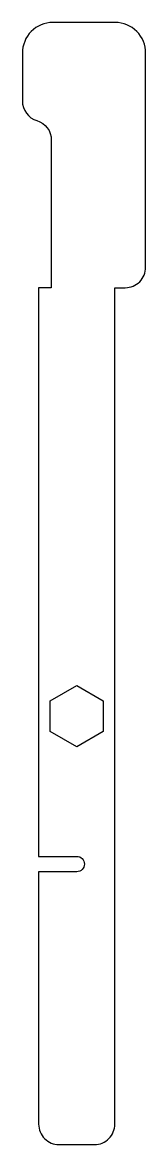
# Model space of a CAD drawing. Header units: millimetres. Extents: x 50 to 63, y -84 to 26.
import ezdxf

# ---------------------------------------------------------------- set-up
doc = ezdxf.new("R2010")
doc.units = ezdxf.units.MM
doc.layers.get('0').update_dxf_attribs({"linetype": 'CONTINUOUS'})

msp = doc.modelspace()

# ---------------------------------------------------------------- linework, layer by layer
msp.add_lwpolyline([(55.75, -57.25), (52, -57.25), (52, -82, 0.414214), (54, -84), (57.5, -84, 0.414214), (59.5, -82), (59.5, 0), (60.53, 0, 0.414214), (62.53, 2), (62.53, 23, 0.414214), (59.53, 26), (53.4, 26, 0.414214), (50.4, 23), (50.4, 18.3, 0.331115), (51.83, 16.38, -0.331115), (53.25, 14.47), (53.25, 0), (52, 0), (52, -55.75), (55.75, -55.75, -1)], format="xyb", close=True)
msp.add_lwpolyline([(55.75, -45), (53.15, -43.5), (53.15, -40.5), (55.75, -39), (58.35, -40.5), (58.35, -43.5)], close=True)

doc.saveas('drawing.dxf')
